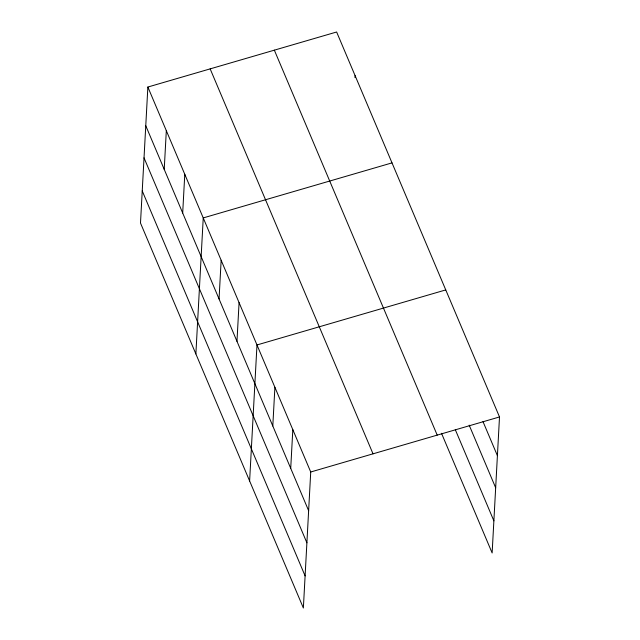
<?xml version="1.0" encoding="UTF-8"?>
<svg xmlns="http://www.w3.org/2000/svg" width="640" height="640" viewBox="0 0 640 640"><rect width="100%" height="100%" fill="white"/><g stroke="black" fill="none" stroke-linecap="round" stroke-linejoin="round"><path stroke-width="0.96" d="M147.864 87.04L140.496 223.048L303.368 608L310.728 471.992L147.864 87.04L336.632 32L499.504 416.952L492.136 552.96L441.504 433.288M164.224 169.368L166.32 130.664M182.688 213L184.784 174.296M195.872 353.928L203.24 217.92L392.008 162.88M219.056 298.968L221.152 260.264M236.976 341.312L239.072 302.616M249.616 480.968L256.984 344.96L445.752 289.92M272.8 426L274.896 387.304M290.72 468.352L292.816 429.648M354.984 77.616L355.096 75.624M310.728 471.992L499.504 416.952M482.992 421.592L497.408 455.656M469.184 425.168L495.664 487.768M455.32 429.72L493.872 520.848M274.344 50.16L437.208 435.112M210.16 68.88L373.024 453.832M145.768 125.744L308.632 510.696M144.032 157.856L306.896 542.808M142.24 190.936L305.104 575.888"/></g></svg>
